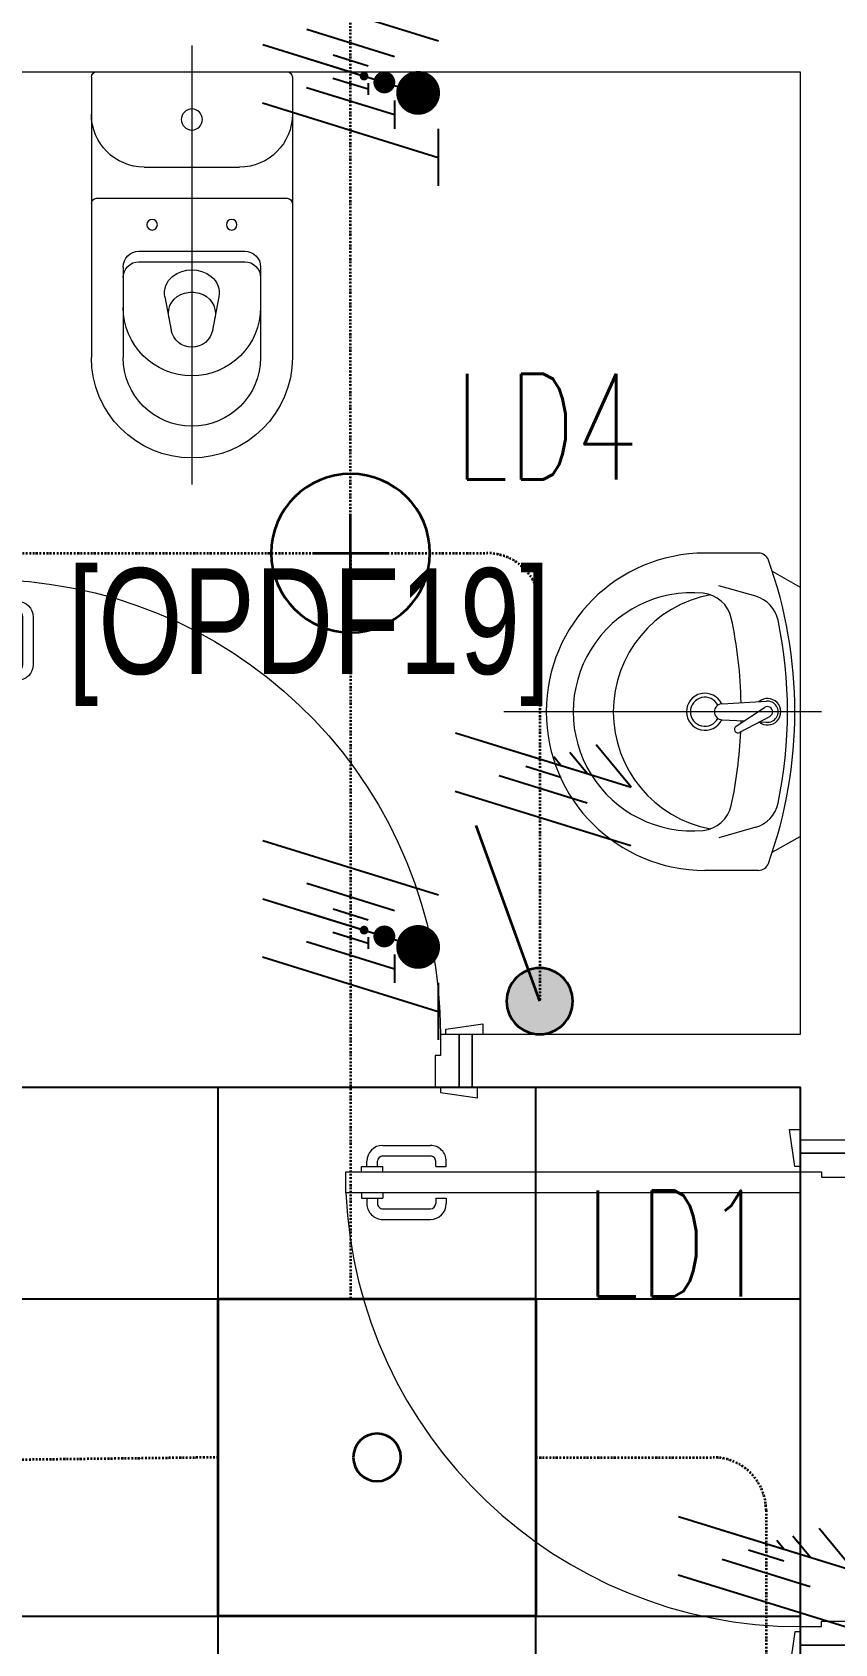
# Model space of a CAD drawing. Extents: x -12260 to 184725, y -29287 to 19916.
# Drawn here: x 22424 to 23941, y -9882 to -6835 of the extents above; entities that cross this region are included whole.
import ezdxf
from ezdxf.enums import TextEntityAlignment as Align

# ---------------------------------------------------------------- set-up
doc = ezdxf.new("R2010")
doc.units = 0
doc.header["$LTSCALE"] = 0.25
doc.linetypes.add('DASHDOT', pattern=[25.4, 12.7, -6.35, 0, -6.35])
for name, color, linetype, lineweight in [('01-First Floor-FUR$0$72_EGR_BASE_TEXT', 252, 'Continuous', 5), ('01-First Floor-FUR$0$SANIT', 250, 'Continuous', 5), ('01-First Floor-FUR$0$Walls', 251, 'Continuous', 5), ('01-First Floor-FUR$0$Wooden Joinery', 251, 'Continuous', 5), ('E-LITE-CIRC-NUMB', 6, 'Continuous', 25), ('E-LITE-CLNG', 150, 'Continuous', 35), ('E-LITE-CLNG @ 100', 150, 'Continuous', 35), ('E-LITE-CLNG-CNDT', 6, 'DASHDOT', 35), ('E-LITE-CTRL', 6, 'Continuous', 25), ('E-LITE-IDEN', 6, 'Continuous', 25), ('E-LITE-SWCH @ 100', 3, 'Continuous', 35), ('E-POWR-WIRE', 6, 'Continuous', 25), ('E-POWR-WIRE @ 100', 6, 'Continuous', 25), ('E-POWR-WIRE @ 20', 6, 'Continuous', 25), ('E-POWR-WIRE @ 50', 6, 'Continuous', 25)]:
    doc.layers.add(name, color=color, linetype=linetype, lineweight=lineweight)
doc.layers.add('01-First Floor-FUR$0$FALSE CEILING', color=251, linetype='Continuous')
doc.styles.add('01-First Floor-FUR$0$X3G_ENTITY_9F38', font='swisscl.ttf', dxfattribs={"height": 0.2})
doc.styles.add('DC_SIMPLEX', font='SIMPLEX.shx', dxfattribs={"width": 0.7})

# ---------------------------------------------------------------- blocks, each defined once
blk = doc.blocks.new('DC_LT-CL-Point')
for p, q in [((0, -0.711), (0, 0.711)), ((0.711, 0), (-0.711, 0))]:
    blk.add_line(p, q)
blk.add_circle((0, 0), 1.5)
at = {"layer": 'E-LITE-CIRC-NUMB', "style": 'DC_SIMPLEX', "width": 0.7, "flags": 8}
blk.add_attdef('CIRCUIT', text='', height=2, rotation=360, dxfattribs=at).set_placement((-3.364, 1.5), align=Align.RIGHT)
at = {"layer": 'E-LITE-CTRL', "style": 'DC_SIMPLEX', "width": 0.7, "flags": 8}
blk.add_attdef('CONTROL', (3.364, -3.498), '', height=2, rotation=360, dxfattribs=at)
at = {"layer": 'E-LITE-IDEN', "style": 'DC_SIMPLEX', "width": 0.7, "flags": 8}
blk.add_attdef('TYPE', (3.364, 1.5), '', height=2, rotation=360, dxfattribs=at)
blk = doc.blocks.new('*U37')
blk.add_hatch(color=256).paths.add_polyline_path([(0.625, 0.625, 1), (-0.625, 0.625, 1)])
blk.add_line((0, 0.625), (1.2, 3.947))
blk.add_circle((0, 0.625), 0.625)
at = {"layer": 'E-LITE-CTRL', "style": 'DC_SIMPLEX', "width": 0.7, "flags": 8}
blk.add_attdef('CONTROL', (-26.627, -10.116), '', height=2, rotation=360, dxfattribs=at)
at = {"layer": 'E-LITE-IDEN', "style": 'DC_SIMPLEX', "width": 0.7, "flags": 8}
blk.add_attdef('TYPE', text='', height=2, rotation=360, dxfattribs=at).set_placement((-31.991, -10.116), align=Align.RIGHT)
blk = doc.blocks.new('*U24')
blk.add_lwpolyline([(-300, 300), (-300, -300), (300, -300), (300, 300)], close=True)
blk.add_circle((0, 0), 45)
at = {"layer": 'E-LITE-CIRC-NUMB', "style": 'DC_SIMPLEX', "width": 0.7, "flags": 8}
blk.add_attdef('CIRCUIT', text='', height=200, rotation=0, dxfattribs=at).set_placement((-473.9, 300), align=Align.RIGHT)
at = {"layer": 'E-LITE-CTRL', "style": 'DC_SIMPLEX', "width": 0.7, "flags": 8}
blk.add_attdef('CONTROL', (1118.9, -935), '', height=200, rotation=360, dxfattribs=at)
at = {"layer": 'E-LITE-IDEN', "style": 'DC_SIMPLEX', "width": 0.7, "flags": 8}
blk.add_attdef('TYPE', (460.4, 457.6), '', height=200, rotation=360, dxfattribs=at)
blk = doc.blocks.new('*U43')
for p, q in [((-1.658, 1.617), (1.663, 0.587)), ((-1.66, 0.515), (1.66, -0.515)), ((-1.663, -0.587), (1.658, -1.617)), ((1.659, -1.078), (1.657, -2.157))]:
    blk.add_line(p, q)
at = {"const_width": 0.414}
blk.add_lwpolyline([(1.278, -0.19, 1), (1.277, -0.604, 1)], format="xyb", close=True, dxfattribs=at)
blk = doc.blocks.new('*U781')
at = {"layer": 'E-POWR-WIRE @ 100', "xscale": 100, "yscale": 100, "zscale": 100}
blk.add_blockref('*U43', (23026, -6910), dxfattribs=at)
at = {"layer": 'E-POWR-WIRE @ 20', "xscale": 20, "yscale": 20, "zscale": 20}
blk.add_blockref('*U43', (23026, -6910), dxfattribs=at)
at = {"layer": 'E-POWR-WIRE @ 50', "xscale": 50, "yscale": 50, "zscale": 50}
blk.add_blockref('*U43', (23026, -6910), dxfattribs=at)
blk = doc.blocks.new('*U782')
at = {"layer": 'E-POWR-WIRE @ 100', "xscale": 100, "yscale": 100, "zscale": 100}
blk.add_blockref('*U43', (23026, -8525), dxfattribs=at)
at = {"layer": 'E-POWR-WIRE @ 20', "xscale": 20, "yscale": 20, "zscale": 20}
blk.add_blockref('*U43', (23026, -8525), dxfattribs=at)
at = {"layer": 'E-POWR-WIRE @ 50', "xscale": 50, "yscale": 50, "zscale": 50}
blk.add_blockref('*U43', (23026, -8525), dxfattribs=at)
blk = doc.blocks.new('*U45')
for p, q in [((-1.66, 0.515), (1.66, -0.515)), ((1.66, -0.515), (1.001, 0.287)), ((-1.663, -0.587), (1.658, -1.617))]:
    blk.add_line(p, q)
blk = doc.blocks.new('*U812')
at = {"layer": 'E-POWR-WIRE @ 100', "xscale": 100, "yscale": 100, "zscale": 100}
blk.add_blockref('*U45', (23390.3, -8211.2), dxfattribs=at)
at = {"layer": 'E-POWR-WIRE @ 20', "xscale": 20, "yscale": 20, "zscale": 20}
blk.add_blockref('*U45', (23390.3, -8211.2), dxfattribs=at)
at = {"layer": 'E-POWR-WIRE @ 50', "xscale": 50, "yscale": 50, "zscale": 50}
blk.add_blockref('*U45', (23390.3, -8211.2), dxfattribs=at)
blk = doc.blocks.new('*U813')
at = {"layer": 'E-POWR-WIRE @ 100', "xscale": 100, "yscale": 100, "zscale": 100}
blk.add_blockref('*U45', (23811.8, -9693.1), dxfattribs=at)
at = {"layer": 'E-POWR-WIRE @ 20', "xscale": 20, "yscale": 20, "zscale": 20}
blk.add_blockref('*U45', (23811.8, -9693.1), dxfattribs=at)
at = {"layer": 'E-POWR-WIRE @ 50', "xscale": 50, "yscale": 50, "zscale": 50}
blk.add_blockref('*U45', (23811.8, -9693.1), dxfattribs=at)
blk = doc.blocks.new('01-First Floor-FUR$0$A$C72370EFE')
at = {"layer": '01-First Floor-FUR$0$Wooden Joinery'}
for p, q in [((-0.01, -0.03), (-0.01, -0.07)), ((0, -0.03), (-0.01, -0.03)), ((0.04, -0.03), (0.05, -0.03)), ((0.05, -0.03), (0.05, -0.07)), ((-0.01, -0.04), (-0.02, -0.04)), ((-0.01, -0.06), (-0.02, -0.06)), ((0.05, -0.04), (0.06, -0.04)), ((0.05, -0.06), (0.06, -0.06)), ((-0.05, -0.07), (-0.05, -0.16)), ((-0.03, -0.07), (-0.03, -0.16)), ((0, -0.07), (-0.01, -0.07)), ((0.04, -0.07), (0.05, -0.07)), ((0.07, -0.07), (0.07, -0.16)), ((0.09, -0.07), (0.09, -0.16)), ((-0.01, -0.17), (-0.02, -0.17)), ((-0.01, -0.17), (-0.01, -0.19)), ((0.05, -0.17), (0.06, -0.17)), ((0.05, -0.17), (0.05, -0.19)), ((-0.01, -0.19), (-0.02, -0.19)), ((0.05, -0.19), (0.06, -0.19))]:
    blk.add_line(p, q, dxfattribs=at)
for centre, radius, start, end in [((-0.02, -0.07), 0.03, 90, 180), ((-0.02, -0.07), 0.01, 90, 180), ((0.06, -0.07), 0.03, 0, 90), ((0.06, -0.07), 0.01, 0, 90), ((-0.02, -0.16), 0.03, 180, 270), ((-0.02, -0.16), 0.01, 180, 270), ((0.06, -0.16), 0.01, 270, 0), ((0.06, -0.16), 0.03, 270, 0)]:
    blk.add_arc(centre, radius, start, end, dxfattribs=at)
blk = doc.blocks.new('01-First Floor-FUR$0$A$C5DAD61B4')
at = {"layer": '01-First Floor-FUR$0$Wooden Joinery'}
for points in [[(80, 959.1), (80, 969.1), (10, 979.1), (10, 959.1)], [(940, 959.1), (940, 969.1), (1010, 979.1), (1010, 959.1)], [(70, 859.1), (70, 849.1), (0, 839.1), (0, 859.1)], [(120, 859.1), (120, 0), (80, 0), (80, 859.1)], [(950, 859.1), (950, 849.1), (1020, 839.1), (1020, 859.1)]]:
    blk.add_lwpolyline(points, close=True, dxfattribs=at)
for points in [[(45, 859.1), (45, 959.1), (20, 959.1), (20, 859.1), (45, 859.1)], [(45, 859.1), (80, 859.1), (80, 899.1), (90, 899.1), (90, 959.1), (45, 959.1), (45, 859.1)], [(975, 859.1), (940, 859.1), (940, 899.1), (930, 899.1), (930, 959.1), (975, 959.1), (975, 859.1)], [(975, 859.1), (975, 959.1), (1000, 959.1), (1000, 859.1), (975, 859.1)]]:
    blk.add_lwpolyline(points, dxfattribs=at)
blk.add_arc((80, 859.1), 860, 272.666, 0, dxfattribs=at)
at = {"layer": '01-First Floor-FUR$0$Wooden Joinery', "xscale": 999.9999999998854, "yscale": 999.9999999998854, "zscale": 999.9999999998854, "rotation": 180}
blk.add_blockref('01-First Floor-FUR$0$A$C72370EFE', (120, 0), dxfattribs=at)
blk = doc.blocks.new('01-First Floor-FUR$0$lav-manta 60')
at = {"layer": '01-First Floor-FUR$0$SANIT'}
for p, q in [((0, 0.04), (0, -0.56)), ((-0.2658, -0.0529), (-0.2358, 0)), ((-0.2358, 0), (0.2358, 0)), ((0.2658, -0.0529), (0.2358, 0)), ((0.0389, -0.1142), (0.0087, -0.0575)), ((-0.3, -0.0789), (-0.3, -0.18)), ((-0.2185, -0.0841), (-0.2383, -0.1537)), ((-0.015, -0.1473), (-0.0199, -0.064)), ((0.0274, -0.121), (-0.0078, -0.0673)), ((0.0191, -0.077), (0.0199, -0.064)), ((0.2185, -0.0841), (0.2383, -0.1537)), ((0.3, -0.0789), (0.3, -0.18)), ((0.015, -0.1473), (0.0174, -0.1057))]:
    blk.add_line(p, q, dxfattribs=at)
for centre, radius, start, end in [((0, -0.8557), 0.8457, 70.1771, 109.8229), ((0, -0.8696), 0.8457, 78.1914, 101.8086), ((-0.28, -0.0789), 0.02, 109.8229, 180), ((-0.1608, -0.1006), 0.06, 101.8086, 164.0794), ((0, -0.0617), 0.025, 320.7474, 220.368), ((0, -0.0617), 0.02, 353.2671, 186.682), ((0, -0.0617), 0.00966, 25.4127, 215.9577), ((0.1608, -0.1006), 0.06, 15.9206, 78.1914), ((0.28, -0.0789), 0.02, 0, 70.1771), ((0, -0.9572), 0.8457, 91.1572, 102.0883), ((0, -0.9572), 0.8457, 88.5486, 88.844), ((0.0332, -0.1176), 0.00666, 210.6852, 30.6852), ((0, -0.9572), 0.8457, 77.9117, 87.4274), ((-0.1645, -0.189), 0.06, 102.0883, 174.8142), ((0, -0.18), 0.035, 115.3106, 64.6894), ((0, -0.1473), 0.015, 180, 0), ((0.1645, -0.189), 0.06, 5.1858, 77.9117), ((0, -0.18), 0.3, 180, 0), ((0, -0.1282), 0.2252, 190.6097, 349.3903), ((0, -0.18), 0.0275, 117.1496, 62.8504), ((0, -0.2039), 0.2252, 174.8142, 5.1858)]:
    blk.add_arc(centre, radius, start, end, dxfattribs=at)
blk = doc.blocks.new('01-First Floor-FUR$0$WC manta')
at = {"layer": '01-First Floor-FUR$0$SANIT'}
for p, q in [((-0.12, 0.19), (0.41, 0.19)), ((-0.13, 0.18), (-0.13, -0.18)), ((0.109, 0.18), (0.109, -0.18)), ((0.239, 0.13), (0.41, 0.13)), ((0.209, 0.1), (0.209, -0.1)), ((0.229, 0.1), (0.229, -0.1)), ((0.05, 0.09), (0.05, -0.09)), ((0.2955, 0.051), (0.3581, 0.0393)), ((-0.18, 0), (0.65, 0)), ((0.2955, -0.051), (0.3581, -0.0393)), ((0.239, -0.13), (0.41, -0.13)), ((-0.12, -0.19), (0.41, -0.19))]:
    blk.add_line(p, q, dxfattribs=at)
for centre, radius in [((0.159, 0.0752), 0.01), ((-0.04, 0), 0.02), ((0.159, -0.0753), 0.01)]:
    blk.add_circle(centre, radius, dxfattribs=at)
for centre, radius, start, end in [((-0.12, 0.18), 0.01, 90, 180), ((-0.05, 0.09), 0.1, 0, 90), ((0.119, 0.18), 0.01, 90, 180), ((0.41, 0), 0.19, 270, 90), ((0.239, 0.1), 0.03, 90, 180), ((0.259, 0.1), 0.03, 90, 180), ((0.3147, 0), 0.13, 270, 90), ((0.41, 0), 0.13, 270, 90), ((0.3029, 0), 0.0588, 141.525, 218.475), ((0.2882, 0.0117), 0.04, 79.4289, 141.525), ((0.3271, 0.0044), 0.04, 79.4289, 166.4176), ((0.3507, 0), 0.04, 280.5711, 79.4289), ((0.3454, 0), 0.0588, 166.4176, 193.5824), ((0.3271, -0.0044), 0.04, 193.5824, 280.5711), ((0.2882, -0.0117), 0.04, 218.475, 280.5711), ((-0.05, -0.09), 0.1, 270, 0), ((0.239, -0.1), 0.03, 180, 270), ((0.259, -0.1), 0.03, 180, 270), ((-0.12, -0.18), 0.01, 180, 270), ((0.119, -0.18), 0.01, 180, 270)]:
    blk.add_arc(centre, radius, start, end, dxfattribs=at)
blk = doc.blocks.new('01-First Floor-FUR')
at = {"layer": '01-First Floor-FUR$0$FALSE CEILING', "linetype": 'Continuous'}
for p, q in [((22776, -12830), (22776, -8830)), ((23376, -12830), (23376, -8830)), ((20376, -9230), (23876, -9230)), ((20376, -9830), (23876, -9830))]:
    blk.add_line(p, q, dxfattribs=at)
at = {"layer": '01-First Floor-FUR$0$FALSE CEILING'}
blk.add_lwpolyline([(20376, -8830), (23876, -8830), (23876, -10710), (23876, -10710), (23876, -12830), (20376, -12830), (20376, -8830)], dxfattribs=at)
at = {"layer": '01-First Floor-FUR$0$Walls'}
for p, q in [((22176, -6910), (23876, -6910)), ((23876, -6910), (23876, -8730)), ((23876, -8730), (23256, -8730)), ((23256, -8730), (23256, -8830)), ((23256, -8830), (23256, -8730)), ((23876, -8830), (23256, -8830)), ((23876, -8930), (23876, -8830)), ((23976, -8930), (23876, -8930))]:
    blk.add_line(p, q, dxfattribs=at)
at = {"layer": '01-First Floor-FUR$0$SANIT'}
for name, p, xscale, yscale, zscale, rotation in [('01-First Floor-FUR$0$WC manta', (22726, -7040), -999.9999999999995, 999.9999999999995, 999.9999999999995, 90), ('01-First Floor-FUR$0$lav-manta 60', (23876, -8120), 1000.000000000223, 1000.000000000223, 1000.000000000223, 270)]:
    blk.add_blockref(name, p, dxfattribs=dict(at, xscale=xscale, yscale=yscale, zscale=zscale, rotation=rotation))
at = {"layer": '01-First Floor-FUR$0$Wooden Joinery', "xscale": -1, "rotation": 180}
blk.add_blockref('01-First Floor-FUR$0$A$C5DAD61B4', (22256, -7870.9), dxfattribs=at)
at = {"layer": '01-First Floor-FUR$0$Wooden Joinery', "rotation": 270}
blk.add_blockref('01-First Floor-FUR$0$A$C5DAD61B4', (23016.9, -8910), dxfattribs=at)
at = {"layer": '01-First Floor-FUR$0$72_EGR_BASE_TEXT', "insert": (22947.7, -7848.6, 0), "char_height": 200, "attachment_point": 2, "style": '01-First Floor-FUR$0$X3G_ENTITY_9F38'}
blk.add_mtext('[OPDF19]', dxfattribs=at)

msp = doc.modelspace()

# ---------------------------------------------------------------- linework, layer by layer
at = {"layer": 'E-LITE-CLNG-CNDT'}
for points in [[(23026, -7820), (23026, -6209.9)], [(23026, -7820), (23026, -9230)]]:
    msp.add_lwpolyline(points, dxfattribs=at)
msp.add_lwpolyline([(20861.1, -6968), (20861.1, -7720, 0.414214), (20961.1, -7820), (23283.5, -7820, -0.414214), (23383.5, -7920), (23383.5, -8667.3)], format="xyb", dxfattribs=at)
at = {"layer": 'E-LITE-CLNG-CNDT', "elevation": -0.1}
msp.add_lwpolyline([(22776, -9530), (21573.3, -9544.6)], dxfattribs=at)
msp.add_lwpolyline([(23376, -9530), (23711.5, -9530, -0.414214), (23811.5, -9630), (23811.5, -10069.2)], format="xyb", dxfattribs=at)

# ---------------------------------------------------------------- block references
at = {"layer": 'E-LITE-CLNG'}
ref = msp.add_blockref('*U24', (23076, -9530, -0.1), dxfattribs=dict(at, xscale=-1))
ref.add_attrib('TYPE', 'LD1', (23469.5, -9225.5, -0.1), dxfattribs={"layer": 'E-LITE-IDEN', "height": 200, "rotation": 0, "style": 'DC_SIMPLEX', "width": 0.7, "flags": 8})
at = {"layer": 'E-LITE-CLNG @ 100'}
ref = msp.add_blockref('DC_LT-CL-Point', (23026, -7820), dxfattribs=dict(at, xscale=-99.99999999999999, yscale=99.99999999999999, zscale=99.99999999999999))
ref.add_attrib('TYPE', 'LD4', (23222.4, -7680.7), dxfattribs={"layer": 'E-LITE-IDEN', "height": 200, "style": 'DC_SIMPLEX', "width": 0.7, "flags": 8})
at = {"layer": 'E-LITE-CLNG-CNDT'}
msp.add_blockref('01-First Floor-FUR', (0, 0), dxfattribs=at)
at = {"layer": 'E-LITE-SWCH @ 100', "xscale": -100, "yscale": 100, "zscale": 100}
msp.add_blockref('*U37', (23383.5, -8729.8), dxfattribs=at)
at = {"layer": 'E-POWR-WIRE'}
for name in ['*U781', '*U812', '*U782', '*U813']:
    msp.add_blockref(name, (0, 0), dxfattribs=at)

doc.saveas('drawing.dxf')
